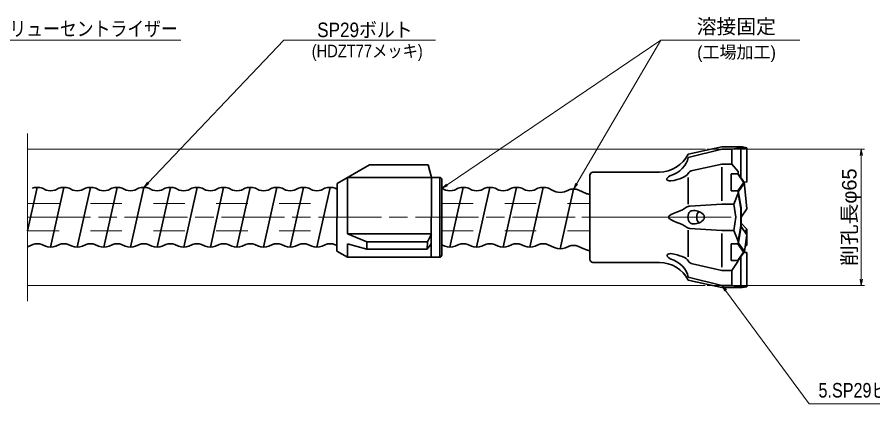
# Model space of a CAD drawing. Units: millimetres at full size, sheet at 1:2.5; details may follow other scales. Extents: x 1811 to 3491, y 1000 to 2202.
# Drawn here: x 2765 to 3173.2, y 1738.6 to 1923 of the extents above; entities that cross this region are included whole.
import ezdxf
from ezdxf.enums import TextEntityAlignment as Align

# ---------------------------------------------------------------- set-up
doc = ezdxf.new("R2010")
doc.units = ezdxf.units.MM
doc.header["$LTSCALE"] = 2.5
doc.linetypes.add('CHAIN', pattern=[18.5, 12, -1.5, 3.5, -1.5])
doc.linetypes.add('DASHED_SPACED', pattern=[12, 6, -6])
for name, color, linetype, lineweight in [('1 外形線', 7, 'Continuous', 35), ('2 細い実線', 3, 'Continuous', 20), ('3 隠れ線', 2, 'DASHED_SPACED', 13), ('4 中心線', 1, 'CHAIN', 15), ('6 寸法線', 4, 'Continuous', 13)]:
    doc.layers.add(name, color=color, linetype=linetype, lineweight=lineweight)
doc.layers.add('9文字', color=7, linetype='Continuous')
doc.styles.add('ＭＳ Ｐゴシック', font='')
doc.styles.get('ＭＳ Ｐゴシック').set_extended_font_data('MS PGothic')

# ---------------------------------------------------------------- blocks, each defined once
blk = doc.blocks.new('open_arrow')
at = {"color": 0, "linetype": 'Continuous', "lineweight": -2}
blk.add_lwpolyline([(7.5, 1.25), (0, 0), (7.5, -1.25)], dxfattribs=at)

msp = doc.modelspace()

# ---------------------------------------------------------------- linework, layer by layer
at = {"layer": '1 外形線'}
for p, q in [((3101.184, 1861.118), (3085.184, 1857.618)), ((3101.184, 1860.135), (3085.184, 1856.142)), ((3110.997, 1861.102), (3101.184, 1861.118)), ((3105.913, 1860.135), (3101.184, 1860.135)), ((3110.393, 1860.623), (3105.913, 1860.135)), ((3105.913, 1852.966), (3105.913, 1860.135)), ((3113.121, 1860.736), (3110.184, 1860.623)), ((3110.184, 1860.6), (3110.184, 1846.282)), ((3113.121, 1860.736), (3110.997, 1861.102)), ((3113.121, 1860.736), (3113.121, 1844.411)), ((2933.129, 1852.656), (2917.64, 1843.732)), ((2961.148, 1852.63), (2933.129, 1852.656)), ((2962.642, 1846.578), (2961.148, 1852.63)), ((3071.382, 1849.118), (3039.684, 1849.118)), ((3101.184, 1852.966), (3087.136, 1849.893)), ((3105.913, 1852.966), (3101.184, 1852.966)), ((3101.184, 1851.453), (3101.184, 1835.393)), ((3109.032, 1849.396), (3105.913, 1852.966)), ((3109.032, 1848.318), (3109.032, 1849.396)), ((3109.032, 1848.233), (3109.032, 1849.396)), ((2922.618, 1819.701), (2922.642, 1846.614)), ((2922.642, 1846.614), (2966.642, 1846.574)), ((2962.608, 1808.578), (2962.642, 1846.578)), ((2966.608, 1808.574), (2966.642, 1846.574)), ((2967.609, 1809.573), (2967.641, 1845.573)), ((3038.184, 1847.618), (3038.184, 1807.618)), ((3085.184, 1833.826), (3085.184, 1846.533)), ((3105.608, 1848.233), (3108.808, 1848.233)), ((3105.608, 1848.233), (3105.608, 1840.233)), ((3108.828, 1848.233), (3105.608, 1848.233)), ((3105.608, 1840.233), (3105.608, 1848.233)), ((3105.608, 1840.552), (3105.608, 1847.913)), ((3105.608, 1847.913), (3105.608, 1840.552)), ((3105.628, 1848.233), (3108.828, 1848.233)), ((3108.808, 1848.233), (3109.032, 1848.233)), ((3108.828, 1848.233), (3111.509, 1844.376)), ((3111.912, 1844.025), (3109.032, 1848.233)), ((2770.048, 1821.174), (2774.658, 1841.866)), ((2778.894, 1840.601), (2777.125, 1841.417)), ((2781.008, 1813.366), (2787.358, 1841.866)), ((2784.891, 1841.417), (2783.123, 1840.601)), ((2791.594, 1840.601), (2789.825, 1841.417)), ((2793.708, 1813.366), (2800.058, 1841.866)), ((2797.591, 1841.417), (2795.823, 1840.601)), ((2804.294, 1840.601), (2802.525, 1841.417)), ((2806.408, 1813.366), (2812.758, 1841.866)), ((2810.292, 1841.417), (2808.523, 1840.601)), ((2816.994, 1840.601), (2815.225, 1841.417)), ((2819.108, 1813.366), (2825.458, 1841.866)), ((2822.992, 1841.417), (2821.223, 1840.601)), ((2829.694, 1840.601), (2827.925, 1841.417)), ((2831.808, 1813.366), (2838.158, 1841.866)), ((2835.692, 1841.417), (2833.923, 1840.601)), ((2842.394, 1840.601), (2840.625, 1841.417)), ((2844.508, 1813.366), (2850.858, 1841.866)), ((2848.392, 1841.417), (2846.623, 1840.601)), ((2855.094, 1840.601), (2853.325, 1841.417)), ((2857.208, 1813.366), (2863.558, 1841.866)), ((2861.092, 1841.417), (2859.323, 1840.601)), ((2867.794, 1840.601), (2866.025, 1841.417)), ((2869.908, 1813.366), (2876.258, 1841.866)), ((2873.792, 1841.417), (2872.023, 1840.601)), ((2880.494, 1840.601), (2878.725, 1841.417)), ((2882.608, 1813.366), (2888.958, 1841.866)), ((2886.492, 1841.417), (2884.723, 1840.601)), ((2893.194, 1840.601), (2891.425, 1841.417)), ((2895.308, 1813.366), (2901.658, 1841.866)), ((2899.192, 1841.417), (2897.423, 1840.601)), ((2905.894, 1840.601), (2904.125, 1841.417)), ((2908.009, 1813.366), (2914.359, 1841.866)), ((2911.892, 1841.417), (2910.123, 1840.601)), ((2917.621, 1841.05), (2916.825, 1841.417)), ((2917.61, 1811.505), (2917.64, 1843.732)), ((2917.625, 1841.025), (2917.621, 1841.027)), ((2917.625, 1841.025), (2917.621, 1841.027)), ((2969.394, 1840.601), (2967.625, 1841.417)), ((2971.509, 1813.366), (2977.859, 1841.866)), ((2975.392, 1841.417), (2973.623, 1840.601)), ((2982.094, 1840.601), (2980.325, 1841.417)), ((2984.209, 1813.366), (2990.559, 1841.866)), ((2988.092, 1841.417), (2986.323, 1840.601)), ((2994.794, 1840.601), (2993.025, 1841.417)), ((2996.909, 1813.366), (3003.259, 1841.866)), ((3000.792, 1841.417), (2999.023, 1840.601)), ((3007.494, 1840.601), (3005.726, 1841.417)), ((3009.609, 1813.366), (3015.959, 1841.866)), ((3013.492, 1841.417), (3011.723, 1840.601)), ((3020.194, 1840.601), (3018.426, 1841.417)), ((3024.077, 1812.55), (3030.427, 1841.05)), ((3111.509, 1844.09), (3108.828, 1840.233)), ((3111.912, 1844.025), (3109.094, 1839.869)), ((3111.553, 1844.233), (3111.912, 1844.025)), ((3111.642, 1844.419), (3113.121, 1844.411)), ((3111.853, 1844.418), (3113.121, 1831.545)), ((3021.963, 1839.785), (3020.194, 1840.601)), ((3027.961, 1840.601), (3026.192, 1839.785)), ((3034.663, 1839.785), (3032.894, 1840.601)), ((3036.432, 1838.969), (3034.663, 1839.785)), ((3105.608, 1840.233), (3108.808, 1840.233)), ((3108.828, 1840.233), (3105.608, 1840.233)), ((3109.032, 1839.058), (3106.927, 1833.913)), ((3109.032, 1840.233), (3108.808, 1840.233)), ((3109.032, 1840.233), (3110.424, 1832.061)), ((3109.032, 1839.058), (3109.032, 1840.233)), ((3109.032, 1839.058), (3110.262, 1831.825)), ((3101.184, 1833.913), (3085.941, 1832.948)), ((3106.927, 1833.913), (3101.184, 1833.913)), ((3106.927, 1833.913), (3107.86, 1827.618)), ((3110.262, 1831.825), (3110.262, 1823.54)), ((3110.424, 1832.061), (3110.424, 1823.176)), ((3113.121, 1831.545), (3110.424, 1827.618)), ((3106.927, 1821.323), (3107.86, 1827.618)), ((3113.121, 1821.869), (3110.42, 1824.846)), ((3085.184, 1821.411), (3085.184, 1808.703)), ((3101.184, 1821.323), (3085.941, 1822.289)), ((3106.927, 1821.323), (3101.184, 1821.323)), ((3109.032, 1816.178), (3106.927, 1821.323)), ((3109.032, 1816.178), (3110.262, 1823.54)), ((3110.424, 1823.176), (3109.032, 1814.681)), ((3113.121, 1819.256), (3110.424, 1823.176)), ((3113.121, 1821.869), (3112.233, 1820.547)), ((3113.121, 1821.869), (3113.121, 1814.33)), ((2922.618, 1819.701), (2962.618, 1819.665)), ((2922.618, 1819.701), (2931.803, 1815.938)), ((2960.847, 1815.911), (2962.618, 1819.665)), ((3101.184, 1803.783), (3101.184, 1819.843)), ((3111.912, 1811.212), (3113.121, 1819.256)), ((2772.544, 1814.631), (2770.775, 1813.815)), ((2778.541, 1813.815), (2776.773, 1814.631)), ((2785.244, 1814.631), (2783.475, 1813.815)), ((2791.241, 1813.815), (2789.473, 1814.631)), ((2797.944, 1814.631), (2796.175, 1813.815)), ((2803.941, 1813.815), (2802.173, 1814.631)), ((2810.644, 1814.631), (2808.875, 1813.815)), ((2816.642, 1813.815), (2814.873, 1814.631)), ((2823.344, 1814.631), (2821.575, 1813.815)), ((2829.342, 1813.815), (2827.573, 1814.631)), ((2836.044, 1814.631), (2834.275, 1813.815)), ((2842.042, 1813.815), (2840.273, 1814.631)), ((2848.744, 1814.631), (2846.975, 1813.815)), ((2854.742, 1813.815), (2852.973, 1814.631)), ((2861.444, 1814.631), (2859.675, 1813.815)), ((2867.442, 1813.815), (2865.673, 1814.631)), ((2874.144, 1814.631), (2872.375, 1813.815)), ((2880.142, 1813.815), (2878.373, 1814.631)), ((2886.844, 1814.631), (2885.075, 1813.815)), ((2892.842, 1813.815), (2891.073, 1814.631)), ((2899.544, 1814.631), (2897.775, 1813.815)), ((2905.542, 1813.815), (2903.773, 1814.631)), ((2912.244, 1814.631), (2910.475, 1813.815)), ((2917.621, 1814.102), (2916.473, 1814.631)), ((2922.608, 1808.614), (2922.613, 1814.896)), ((2931.799, 1812.405), (2922.613, 1814.896)), ((2931.803, 1815.938), (2931.799, 1812.405)), ((2960.61, 1812.379), (2931.799, 1812.405)), ((2931.803, 1815.938), (2960.847, 1815.911)), ((2960.847, 1815.911), (2960.61, 1812.379)), ((2960.61, 1812.379), (2962.613, 1814.88)), ((2967.621, 1814.41), (2967.618, 1814.411)), ((2967.618, 1814.411), (2967.621, 1814.388)), ((2967.618, 1814.411), (2967.621, 1814.404)), ((2969.042, 1813.815), (2967.621, 1814.471)), ((2975.744, 1814.631), (2973.975, 1813.815)), ((2981.742, 1813.815), (2979.973, 1814.631)), ((2988.444, 1814.631), (2986.676, 1813.815)), ((2994.442, 1813.815), (2992.673, 1814.631)), ((3001.144, 1814.631), (2999.376, 1813.815)), ((3007.142, 1813.815), (3005.373, 1814.631)), ((3013.844, 1814.631), (3012.076, 1813.815)), ((3019.842, 1813.815), (3018.073, 1814.631)), ((3021.611, 1812.999), (3019.842, 1813.815)), ((3028.313, 1813.815), (3026.544, 1812.999)), ((3034.311, 1812.999), (3032.542, 1813.815)), ((3034.311, 1812.999), (3032.542, 1813.815)), ((3036.079, 1812.183), (3034.311, 1812.999)), ((3105.608, 1815.004), (3108.808, 1815.004)), ((3105.608, 1815.004), (3105.608, 1807.004)), ((3105.608, 1814.684), (3105.608, 1807.323)), ((3108.808, 1815.004), (3111.587, 1811.004)), ((3109.032, 1816.178), (3109.032, 1814.681)), ((3111.912, 1811.212), (3109.134, 1815.307)), ((3113.121, 1814.33), (3112.263, 1813.545)), ((2922.608, 1808.614), (2917.61, 1811.505)), ((2922.608, 1808.614), (2966.608, 1808.574)), ((3108.808, 1807.004), (3111.587, 1811.004)), ((3111.912, 1811.212), (3109.032, 1807.004)), ((3110.262, 1808.8), (3110.262, 1794.502)), ((3111.587, 1811.004), (3111.912, 1811.212)), ((3111.642, 1810.817), (3113.121, 1810.825)), ((3113.121, 1810.825), (3113.121, 1794.502)), ((3071.382, 1806.118), (3039.684, 1806.118)), ((3101.184, 1802.271), (3087.136, 1805.344)), ((3105.608, 1807.004), (3109.032, 1807.004)), ((3108.803, 1806.458), (3105.913, 1802.271)), ((3108.803, 1806.458), (3108.808, 1807.004)), ((3105.913, 1802.271), (3101.184, 1802.271)), ((3105.913, 1802.271), (3105.913, 1795.102)), ((3105.913, 1802.271), (3105.913, 1795.102)), ((3101.184, 1795.102), (3085.184, 1799.094)), ((3101.184, 1794.118), (3085.184, 1797.618)), ((3101.184, 1794.118), (3087.136, 1797.191)), ((3105.913, 1795.102), (3101.184, 1795.102)), ((3110.891, 1794.118), (3101.184, 1794.118)), ((3110.262, 1794.502), (3105.913, 1795.102)), ((3113.121, 1794.502), (3110.262, 1794.502)), ((3113.121, 1794.502), (3110.891, 1794.118))]:
    msp.add_line(p, q, dxfattribs=at)
for centre, radius, start, end in [((3071.138, 1864.969), 15.853, 270.88251, 332.37348), ((3039.684, 1847.618), 1.5, 90, 180), ((3087.777, 1846.962), 3, 102.33909, 151.36114), ((2966.641, 1845.574), 1, 359.94789, 89.94789), ((2774.658, 1834.866), 7, 69.36613, 110.63387), ((2787.358, 1834.866), 7, 69.36613, 110.63387), ((2800.058, 1834.866), 7, 69.36613, 110.63387), ((2812.758, 1834.866), 7, 69.36613, 110.63387), ((2825.458, 1834.866), 7, 69.36613, 110.63387), ((2838.158, 1834.866), 7, 69.36613, 110.63387), ((2850.858, 1834.866), 7, 69.36613, 110.63387), ((2863.558, 1834.866), 7, 69.36613, 110.63387), ((2876.258, 1834.866), 7, 69.36613, 110.63387), ((2888.958, 1834.866), 7, 69.36613, 110.63387), ((2901.659, 1834.866), 7, 69.36613, 110.63387), ((2914.359, 1834.866), 7, 69.36613, 110.63387), ((2977.859, 1834.866), 7, 69.36613, 110.63387), ((2990.559, 1834.866), 7, 69.36613, 110.63387), ((3003.259, 1834.866), 7, 69.36613, 110.63387), ((3015.959, 1834.866), 7, 69.36613, 110.63387), ((3030.427, 1834.05), 7, 69.36613, 110.63387), ((3111.303, 1844.233), 0.25, 325.20405, 34.79595), ((2781.008, 1846.216), 6, 249.36383, 290.63395), ((2793.708, 1846.216), 6, 249.36383, 290.63395), ((2806.408, 1846.216), 6, 249.36383, 290.63395), ((2819.108, 1846.216), 6, 249.36383, 290.63395), ((2831.808, 1846.216), 6, 249.36383, 290.63395), ((2844.508, 1846.216), 6, 249.36383, 290.63395), ((2857.208, 1846.216), 6, 249.36383, 290.63395), ((2869.908, 1846.216), 6, 249.36383, 290.63395), ((2882.608, 1846.216), 6, 249.36383, 290.63395), ((2895.308, 1846.216), 6, 249.36383, 290.63395), ((2908.009, 1846.216), 6, 249.36383, 290.63395), ((2971.509, 1846.216), 6, 249.36383, 290.63395), ((2984.209, 1846.216), 6, 249.36383, 290.63395), ((2996.909, 1846.216), 6, 249.36383, 290.63395), ((3009.609, 1846.216), 6, 249.36383, 290.63395), ((3024.077, 1845.4), 6, 249.36383, 290.63395), ((3038.546, 1844.584), 6, 249.36383, 266.53805), ((3086.131, 1829.954), 3, 93.62463, 127.16401), ((3087.945, 1824.517), 6.263, 46.68446, 98.76369), ((3090.869, 1827.618), 2, 313.31554, 46.68446), ((3087.945, 1830.72), 6.263, 261.23631, 313.31554), ((3086.131, 1825.283), 3, 232.83599, 266.37537), ((2768.308, 1820.366), 7, 284.38972, 290.63387), ((2774.658, 1809.016), 6, 69.36605, 110.63008), ((2781.008, 1820.366), 7, 249.36613, 290.63387), ((2787.358, 1809.016), 6, 69.36605, 110.63008), ((2793.708, 1820.366), 7, 249.36613, 290.63387), ((2800.058, 1809.016), 6, 69.36605, 110.63008), ((2806.408, 1820.366), 7, 249.36613, 290.63387), ((2812.758, 1809.016), 6, 69.36605, 110.63008), ((2819.108, 1820.366), 7, 249.36613, 290.63387), ((2825.458, 1809.016), 6, 69.36605, 110.63008), ((2831.808, 1820.366), 7, 249.36613, 290.63387), ((2838.158, 1809.016), 6, 69.36605, 110.63008), ((2844.508, 1820.366), 7, 249.36613, 290.63387), ((2850.858, 1809.016), 6, 69.36605, 110.63008), ((2857.208, 1820.366), 7, 249.36613, 290.63387), ((2863.558, 1809.016), 6, 69.36605, 110.63008), ((2869.908, 1820.366), 7, 249.36613, 290.63387), ((2876.258, 1809.016), 6, 69.36605, 110.63008), ((2882.608, 1820.366), 7, 249.36613, 290.63387), ((2888.958, 1809.016), 6, 69.36605, 110.63008), ((2895.308, 1820.366), 7, 249.36613, 290.63387), ((2901.659, 1809.016), 6, 69.36605, 110.63008), ((2908.009, 1820.366), 7, 249.36613, 290.63387), ((2914.359, 1809.016), 6, 69.36605, 110.63008), ((2971.509, 1820.366), 7, 249.36613, 290.63387), ((2977.859, 1809.016), 6, 69.36605, 110.63008), ((2984.209, 1820.366), 7, 249.36613, 290.63387), ((2990.559, 1809.016), 6, 69.36605, 110.63008), ((2996.909, 1820.366), 7, 249.36613, 290.63387), ((3003.259, 1809.016), 6, 69.36605, 110.63008), ((3009.609, 1820.366), 7, 249.36613, 290.63387), ((3015.959, 1809.016), 6, 69.36605, 110.63008), ((3024.077, 1819.55), 7, 249.36613, 290.63387), ((3030.427, 1808.2), 6, 69.36605, 110.63008), ((2966.609, 1809.574), 1, 269.94789, 359.94789), ((3038.546, 1818.734), 7, 249.36613, 267.0331), ((3039.684, 1807.618), 1.5, 180, 270), ((3071.139, 1790.268), 15.852, 27.62364, 89.12037), ((3087.777, 1808.274), 3, 209.8577, 257.66091)]:
    msp.add_arc(centre, radius, start, end, dxfattribs=at)
for centre, major_axis, ratio, start_param, end_param in [((3070.439, 1857.706), (14.889, 0), 0.757569, 5.1230895, 6.1441287), ((3079.825, 1847.078), (-4.842, -1.471), 0.325734, 5.3995768, 7.092511), ((3070.401, 1849.347), (15, 0), 0.326562, 5.1554935, 6.0982292), ((3072.304, 1837.434), (15, 0), 0.566667, 5.25251, 5.6412666), ((3087.083, 1827.618), (0, 3.091), 0.679651, 6.2831853, 9.424778), ((3091.285, 1827.618), (0, 3.091), 0.679651, 0.5009551, 2.6406376), ((3072.304, 1817.803), (15, 0), 0.566667, 0.6419187, 1.0487032), ((3079.91, 1808.134), (-4.842, 1.471), 0.325734, 5.4854456, 7.1870441), ((3070.44, 1805.865), (15, 0), 0.326562, 0.1849561, 1.1276919), ((3070.479, 1797.506), (14.853, 0), 0.759403, 0.1412444, 1.1506088)]:
    msp.add_ellipse(centre, major_axis=major_axis, ratio=ratio, start_param=start_param, end_param=end_param, dxfattribs=at)
msp.add_open_spline([(3080.018, 1830.144), (3077.856, 1829.306), (3075.694, 1828.468), (3075.725, 1827.618), (3075.754, 1826.809), (3077.769, 1825.99), (3079.784, 1825.17)], degree=3, knots=[0, 0, 0, 0, 1, 1, 1, 2, 2, 2, 2], dxfattribs=at)
at = {"layer": '2 細い実線'}
for p, q in [((2770.048, 1867.583), (2770.048, 1787.656)), ((2770.048, 1860.118), (3093.184, 1860.118)), ((2770.048, 1795.118), (3093.184, 1795.118))]:
    msp.add_line(p, q, dxfattribs=at)
at = {"layer": '3 隠れ線'}
for p, q in [((2770.048, 1834.118), (2917.626, 1834.118)), ((2967.626, 1834.118), (3038.184, 1834.118)), ((2770.048, 1821.118), (2917.615, 1821.118)), ((2967.615, 1821.118), (3038.184, 1821.118))]:
    msp.add_line(p, q, dxfattribs=at)
msp.add_arc((2965.161, 1834.804), 7, 69.36613, 69.43263, dxfattribs=at)
at = {"layer": '4 中心線'}
for p, q in [((2770.048, 1827.619), (3105.589, 1827.618)), ((3105.589, 1827.618), (3034.406, 1827.618))]:
    msp.add_line(p, q, dxfattribs=at)
at = {"layer": '6 寸法線'}
for p, q in [((3094.184, 1860.118), (3169.201, 1860.118)), ((3167.701, 1860.118), (3167.701, 1795.118)), ((3094.184, 1795.118), (3169.201, 1795.118))]:
    msp.add_line(p, q, dxfattribs=at)
for points in [[(2672.193, 1846.577), (2674.135, 1848.864), (2727.781, 1912.051), (2843.177, 1912.051)], [(2825.458, 1841.866), (2827.528, 1844.038), (2892.342, 1912.051), (2964.541, 1912.051)], [(2967.621, 1841.357), (2970.106, 1843.038), (3072.148, 1912.051), (3138.395, 1912.051)], [(3030.427, 1841.05), (3031.947, 1843.637), (3072.148, 1912.051)], [(3101.184, 1795.102), (3102.963, 1792.686), (3142.754, 1738.649), (3198.362, 1738.649)]]:
    msp.add_lwpolyline(points, dxfattribs=at)

# ---------------------------------------------------------------- block references
at = {"layer": '6 寸法線', "xscale": 0.4, "yscale": 0.4}
for p, rotation in [((3167.701, 1860.118), 270), ((2825.458, 1841.866), 46.4), ((2967.621, 1841.357), 34.1), ((3030.427, 1841.05), 59.6), ((3167.701, 1795.118), 90), ((3101.184, 1795.102), 306.4)]:
    msp.add_blockref('open_arrow', p, dxfattribs=dict(at, rotation=rotation))

# ---------------------------------------------------------------- texts
at = {"layer": '6 寸法線', "style": 'ＭＳ Ｐゴシック', "width": 1.05}
msp.add_text('削孔長φ65', height=6.928, rotation=90, dxfattribs=at).set_placement((3161.968, 1827.618), align=Align.MIDDLE_CENTER)
at = {"layer": '9文字', "style": 'ＭＳ Ｐゴシック'}
for s, height, p in [('溶接固定', 6.928, (3126.974, 1918.536)), ('(工場加工)', 5.938, (3126.974, 1906.313))]:
    msp.add_text(s, height=height, dxfattribs=at).set_placement(p, align=Align.MIDDLE_RIGHT)
for s, height, width, p in [('4.スクリューセントライザー', 6.928, 0.85, (2841.683, 1917.501)), ('SP29ボルト', 6.928, 0.9, (2953.651, 1916.933)), ('(HDZT77メッキ)', 5.938, 0.9, (2958.515, 1906.868)), ('5.SP29ビット', 6.928, 0.85, (3196.648, 1745.143))]:
    msp.add_text(s, height=height, dxfattribs=dict(at, width=width)).set_placement(p, align=Align.MIDDLE_RIGHT)

doc.saveas('drawing.dxf')
